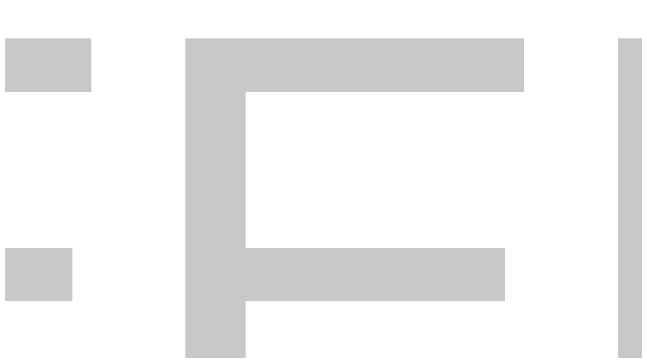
# Model space of a CAD drawing. Header units: feet. Extents: x -17 to 453, y -41 to 31.
# Drawn here: x 28.48 to 38.11, y 20.68 to 25.91 of the extents above; entities that cross this region are included whole.
import ezdxf
from ezdxf.enums import TextEntityAlignment as Align

# ---------------------------------------------------------------- set-up
doc = ezdxf.new("R2018")
doc.units = ezdxf.units.FT
doc.header["$MEASUREMENT"] = 0
doc.layers.add('G-ANNO-TEXT', color=1, linetype='Continuous')
doc.styles.add('NEI-A', font='arial.ttf')
doc.styles.get("Standard").update_dxf_attribs({"font": 'arial.ttf'})

# ---------------------------------------------------------------- blocks, each defined once
blk = doc.blocks.new('DETAIL_TITLE')
at = {"style": 'NEI-A', "flags": 8}
blk.add_attdef('#', text='', height=0.2, dxfattribs=at).set_placement((0.5922, -0.5109), align=Align.MIDDLE_CENTER)
at = {"lineweight": 30, "style": '', "flags": 104}
blk.add_attdef('DETAIL_TITLE', text='', height=0.2, dxfattribs=at).set_placement((0.9099, -0.5251), align=Align.BOTTOM_LEFT)
at = {"style": 'NEI-A'}
for tag, p in [('SCALE:', (0.9386, -0.7379)), ('1"_=_', (1.5474, -0.7379))]:
    blk.add_attdef(tag, text='', height=0.1, dxfattribs=at).set_placement(p, align=Align.BOTTOM_LEFT)

msp = doc.modelspace()

# ---------------------------------------------------------------- block references
at = {"layer": 'G-ANNO-TEXT'}
ref = msp.add_blockref('DETAIL_TITLE', (9.90128, 25.73156), dxfattribs=at)
lines = msp.add_mtext('{\\LSTEEL SUPPORT POST GROUNDING (ABOVE GROUND)}', dxfattribs={"layer": '0', "insert": (10.81118, 25.50642), "char_height": 7.5055471, "attachment_point": 1})
ref.add_attrib('DETAIL_TITLE', '', (10.81118, 25.50642)).embed_mtext(lines)

doc.saveas('drawing.dxf')
